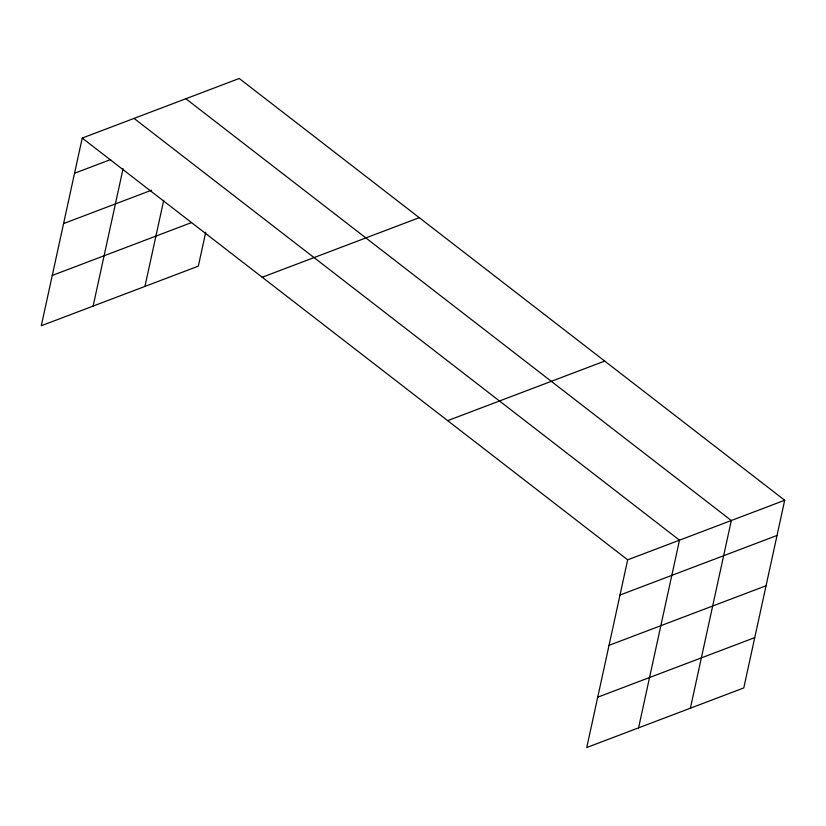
<?xml version="1.0" encoding="UTF-8"?>
<svg xmlns="http://www.w3.org/2000/svg" width="826" height="826" viewBox="0 0 826 826"><rect width="100%" height="100%" fill="white"/><g stroke="black" fill="none" stroke-linecap="round" stroke-linejoin="round"><path stroke-width="1.24" d="M784.7 500.257L627.667 559.842L586.749 747.52L743.782 687.934L784.7 500.257L239.251 78.48L82.218 138.066L41.3 325.743L198.333 266.158L205.736 232.199M93.121 306.085L123.074 168.7M144.942 286.415L163.724 200.305M638.57 727.851L679.488 540.173L134.039 118.407M690.391 708.192L731.309 520.514L185.86 98.738M74.546 173.264L110.705 159.542M63.571 223.588L151.55 190.207M52.275 275.43L191.508 222.597M262.214 277.247L419.257 217.672M447.671 420.651L604.704 361.076M619.985 595.04L777.029 535.455M609.02 645.354L766.053 585.768M597.714 697.196L754.747 637.61M82.218 138.066L627.667 559.842"/></g></svg>
